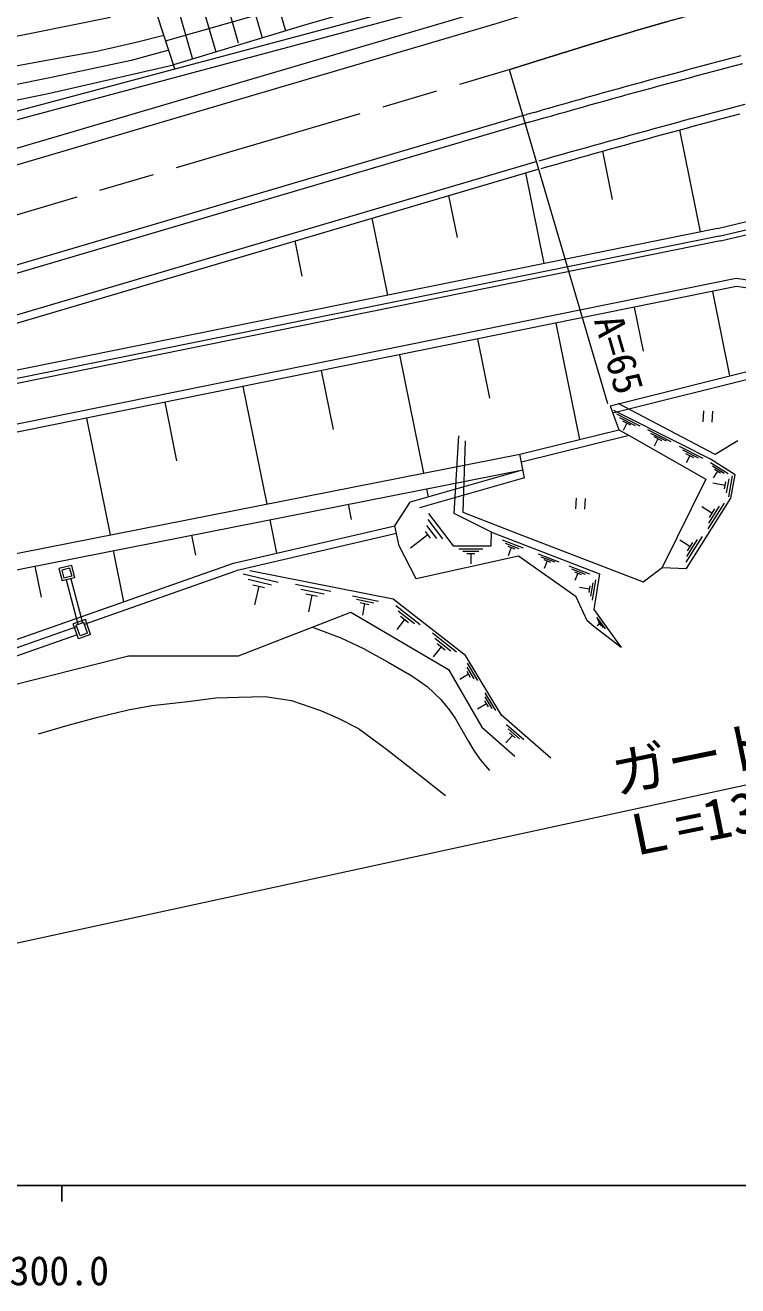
# Model space of a CAD drawing. Units: millimetres, scale not verified. Extents: x 40000 to 680000, y 20000 to 380000.
# Drawn here: x 365709 to 410342, y 198715 to 277663 of the extents above; entities that cross this region are included whole.
import ezdxf
from ezdxf.enums import TextEntityAlignment as Align

# ---------------------------------------------------------------- set-up
doc = ezdxf.new("R2010")
doc.units = ezdxf.units.MM
doc.header["$LTSCALE"] = 1000
doc.linetypes.add('CHAIN', pattern=[18.5, 12, -1.5, 3.5, -1.5])
for name, color, linetype, lineweight in [('M-BGD', 7, 'Continuous', 13), ('M-BMK', 2, 'CHAIN', 13), ('M-STR-HTXT', 7, 'Continuous', 13), ('M-TTL-BAND', 7, 'Continuous', 25)]:
    doc.layers.add(name, color=color, linetype=linetype, lineweight=lineweight)
doc.styles.add('ＭＳ ゴシック', font='')
doc.styles.get('ＭＳ ゴシック').set_extended_font_data('MS Gothic')

msp = doc.modelspace()

# ---------------------------------------------------------------- linework, layer by layer
at = {"layer": 'M-BGD'}
for p, q in [((374506, 276686), (404749, 285378)), ((379060, 282064), (380555, 276864)), ((380570, 282320), (382012, 277303)), ((374529, 281295), (376181, 275546)), ((376039, 281551), (377639, 275986)), ((377550, 281807), (379058, 276559)), ((375071, 274937), (373096, 281050)), ((359922, 270887), (391304, 279277)), ((360035, 270379), (391445, 278776)), ((387657, 278936), (383199, 277661)), ((356324, 267347), (394253, 278532)), ((371058, 278145), (366092, 277141)), ((356596, 266385), (395201, 277769)), ((366092, 277141), (362797, 276508)), ((383199, 277661), (374990, 275187)), ((370202, 276039), (372739, 276627)), ((372739, 276627), (374391, 277042)), ((363896, 274889), (368085, 275653)), ((368085, 275653), (370202, 276039)), ((374698, 276092), (372349, 275451)), ((410060, 275616), (409580, 275492)), ((410539, 275739), (410060, 275616)), ((374997, 275166), (367243, 273377)), ((372349, 275451), (367257, 274372)), ((396015, 274881), (402180, 253976)), ((407184, 274860), (406705, 274732)), ((407664, 274988), (407184, 274860)), ((408143, 275115), (407664, 274988)), ((408622, 275241), (408143, 275115)), ((408271, 274632), (408749, 274758)), ((409101, 275367), (408622, 275241)), ((408749, 274758), (409228, 274883)), ((409580, 275492), (409101, 275367)), ((409228, 274883), (409706, 275008)), ((409706, 275008), (410184, 275132)), ((410184, 275132), (410663, 275255)), ((367257, 274372), (364880, 273887)), ((404308, 274081), (403829, 273949)), ((404788, 274212), (404308, 274081)), ((405267, 274343), (404788, 274212)), ((405746, 274473), (405267, 274343)), ((405398, 273861), (405877, 273991)), ((406226, 274603), (405746, 274473)), ((405877, 273991), (406356, 274120)), ((406705, 274732), (406226, 274603)), ((406356, 274120), (406835, 274249)), ((406835, 274249), (407313, 274377)), ((407313, 274377), (407792, 274505)), ((407792, 274505), (408271, 274632)), ((367243, 273377), (364068, 272744)), ((401430, 273284), (400950, 273150)), ((401910, 273418), (401430, 273284)), ((402390, 273551), (401910, 273418)), ((402870, 273684), (402390, 273551)), ((402524, 273069), (403003, 273202)), ((403349, 273817), (402870, 273684)), ((403003, 273202), (403482, 273335)), ((403829, 273949), (403349, 273817)), ((403482, 273335), (403961, 273467)), ((403961, 273467), (404441, 273599)), ((404441, 273599), (404920, 273730)), ((404920, 273730), (405398, 273861)), ((398548, 272475), (398067, 272340)), ((399029, 272611), (398548, 272475)), ((399509, 272746), (399029, 272611)), ((399990, 272881), (399509, 272746)), ((399645, 272264), (400125, 272399)), ((400470, 273015), (399990, 272881)), ((400125, 272399), (400605, 272534)), ((400950, 273150), (400470, 273015)), ((400605, 272534), (401085, 272668)), ((401085, 272668), (401564, 272802)), ((401564, 272802), (402044, 272936)), ((402044, 272936), (402524, 273069)), ((409385, 272340), (409859, 272464)), ((409859, 272464), (410334, 272588)), ((410334, 272588), (410809, 272711)), ((358293, 260630), (396864, 272004)), ((396864, 272004), (397105, 272069)), ((397000, 271522), (397238, 271587)), ((397586, 272204), (397105, 272069)), ((397238, 271587), (397722, 271723)), ((397586, 272204), (398067, 272340)), ((397722, 271723), (398203, 271859)), ((398203, 271859), (398684, 271994)), ((398684, 271994), (399164, 272129)), ((399164, 272129), (399645, 272264)), ((406531, 271578), (407007, 271706)), ((407007, 271706), (407483, 271835)), ((407483, 271835), (407959, 271962)), ((407959, 271962), (408434, 272089)), ((408088, 271479), (408563, 271606)), ((408434, 272089), (408910, 272215)), ((408563, 271606), (409037, 271731)), ((408910, 272215), (409385, 272340)), ((409037, 271731), (409512, 271856)), ((409512, 271856), (409986, 271981)), ((409986, 271981), (410460, 272104)), ((356759, 259656), (397000, 271522)), ((403193, 270661), (403670, 270793)), ((403670, 270793), (404148, 270925)), ((404148, 270925), (404625, 271057)), ((404625, 271057), (405102, 271188)), ((405102, 271188), (405579, 271318)), ((405234, 270706), (405710, 270836)), ((405579, 271318), (406055, 271448)), ((405710, 270836), (406186, 270966)), ((406055, 271448), (406531, 271578)), ((406186, 270966), (406662, 271095)), ((406662, 271095), (407138, 271224)), ((408015, 264716), (406720, 271111)), ((407138, 271224), (407613, 271352)), ((407613, 271352), (408088, 271479)), ((400800, 269992), (401279, 270127)), ((401279, 270127), (401758, 270261)), ((401758, 270261), (402237, 270394)), ((402237, 270394), (402715, 270528)), ((402371, 269913), (402849, 270046)), ((402715, 270528), (403193, 270661)), ((402849, 270046), (403327, 270179)), ((403327, 270179), (403804, 270311)), ((403804, 270311), (404281, 270443)), ((404281, 270443), (404758, 270575)), ((404758, 270575), (405234, 270706)), ((397903, 269176), (398401, 269317)), ((398401, 269317), (398881, 269452)), ((398881, 269452), (399361, 269588)), ((399361, 269588), (399841, 269723)), ((399497, 269106), (399977, 269241)), ((399841, 269723), (400321, 269858)), ((399977, 269241), (400456, 269376)), ((400321, 269858), (400800, 269992)), ((400456, 269376), (400935, 269511)), ((400935, 269511), (401414, 269645)), ((401414, 269645), (401893, 269779)), ((402501, 266751), (401889, 269778)), ((401893, 269779), (402371, 269913)), ((357466, 257258), (397707, 269124)), ((357607, 256779), (397848, 268645)), ((398035, 268694), (398536, 268836)), ((398536, 268836), (399017, 268971)), ((399017, 268971), (399497, 269106)), ((398214, 262732), (397063, 268413)), ((409077, 264931), (421545, 267950)), ((392781, 264367), (392249, 266994)), ((409185, 264443), (417980, 266573)), ((409250, 264150), (418048, 266280)), ((388412, 260748), (387435, 265574)), ((409077, 264931), (359821, 254960)), ((409185, 264443), (360275, 254541)), ((409250, 264150), (360334, 254247)), ((383066, 261955), (382621, 264155)), ((410241, 261800), (348533, 249307)), ((412573, 261470), (410241, 261800)), ((410256, 261293), (348615, 248814)), ((409838, 255710), (408769, 260992)), ((413312, 260860), (410256, 261293)), ((404426, 257246), (403868, 260000)), ((400442, 251722), (398968, 259008)), ((394820, 254296), (394067, 258015)), ((390667, 249610), (389166, 257023)), ((385014, 252337), (384266, 256031)), ((402354, 253834), (412018, 256256)), ((380856, 247676), (379365, 255039)), ((412066, 255753), (402525, 253361)), ((375207, 250378), (374465, 254047)), ((402354, 253834), (402899, 252328)), ((406727, 251438), (402577, 253537)), ((408921, 250774), (402859, 253976)), ((408189, 253509), (408156, 252830)), ((408755, 253482), (408722, 252803)), ((371045, 245742), (369564, 253055)), ((404228, 252555), (402756, 253302)), ((403932, 252581), (402951, 253079)), ((403637, 252606), (403146, 252855)), ((403391, 252731), (403159, 252274)), ((392579, 247089), (392869, 251947)), ((396690, 250797), (402899, 252328)), ((403531, 251969), (396786, 250306)), ((402899, 252328), (403531, 251969)), ((403531, 251969), (408331, 249240)), ((406179, 251579), (404707, 252326)), ((405883, 251605), (404902, 252103)), ((405588, 251630), (405097, 251879)), ((393264, 251629), (393121, 247162)), ((405342, 251755), (405111, 251298)), ((408171, 250528), (406699, 251275)), ((408624, 250476), (406727, 251438)), ((410350, 251626), (408921, 250774)), ((348100, 241219), (396690, 250797)), ((396980, 249325), (396690, 250797)), ((407875, 250554), (406894, 251052)), ((407580, 250579), (407089, 250828)), ((407334, 250704), (407103, 250247)), ((410175, 249502), (408624, 250476)), ((348276, 240234), (396883, 249816)), ((396842, 249806), (389825, 247790)), ((409734, 249565), (408624, 250262)), ((409492, 249590), (408752, 250054)), ((409065, 249731), (408800, 249310)), ((409250, 249615), (408880, 249847)), ((409916, 248033), (410175, 249502)), ((396980, 249325), (390402, 247436)), ((408331, 249240), (405609, 243695)), ((409536, 248838), (408773, 248973)), ((409575, 249057), (409498, 248620)), ((409779, 249247), (409624, 248371)), ((409983, 249437), (409751, 248123)), ((390969, 248119), (390866, 248630)), ((400212, 248051), (400179, 247371)), ((400779, 248023), (400746, 247344)), ((407139, 243644), (409916, 248033)), ((386155, 246698), (385960, 247663)), ((388859, 246317), (389825, 247790)), ((393121, 247162), (396554, 245836)), ((408710, 247099), (408080, 247497)), ((409490, 247729), (408475, 246124)), ((409184, 247547), (408508, 246477)), ((408879, 247366), (408540, 246831)), ((381479, 244599), (381054, 246696)), ((390852, 246328), (391467, 245517)), ((390934, 246709), (391856, 245493)), ((390974, 247084), (392508, 245062)), ((394920, 245917), (392579, 247089)), ((376402, 244479), (376149, 245729)), ((378761, 243967), (388859, 246317)), ((388968, 245829), (378901, 243486)), ((389139, 245059), (388859, 246317)), ((390924, 245744), (389837, 244919)), ((390770, 245946), (391078, 245541)), ((394900, 245052), (394920, 245917)), ((394920, 245917), (401678, 243314)), ((396554, 245836), (404423, 242809)), ((408112, 245637), (407097, 244032)), ((371891, 241559), (371243, 244762)), ((390193, 242987), (389139, 245059)), ((392508, 245062), (394900, 245052)), ((392865, 244868), (394382, 244862)), ((395590, 245425), (396889, 244925)), ((395763, 245229), (396629, 244895)), ((395936, 245033), (396369, 244866)), ((396153, 244950), (395953, 244430)), ((407332, 245007), (406702, 245405)), ((407807, 245455), (407130, 244385)), ((407501, 245274), (407163, 244739)), ((355087, 235669), (378761, 243967)), ((396612, 244409), (390193, 242987)), ((393117, 244726), (394128, 244722)), ((393370, 244584), (393875, 244582)), ((393622, 244583), (393620, 243932)), ((400209, 241866), (396612, 244409)), ((397835, 244561), (399128, 244064)), ((398012, 244377), (398874, 244045)), ((398188, 244193), (398619, 244027)), ((398404, 244110), (398224, 243643)), ((366733, 241842), (366337, 243794)), ((368599, 243835), (367825, 243631)), ((367825, 243631), (368029, 242857)), ((368492, 243652), (368008, 243524)), ((368008, 243524), (368136, 243041)), ((368619, 243168), (368136, 243041)), ((368492, 243652), (368619, 243168)), ((368599, 243835), (368803, 243061)), ((369416, 240161), (378901, 243486)), ((379356, 243303), (381560, 242781)), ((388756, 241722), (379771, 243499)), ((399753, 243803), (401045, 243305)), ((399929, 243618), (400791, 243287)), ((400106, 243434), (400537, 243268)), ((400321, 243351), (400141, 242885)), ((401678, 243314), (401325, 241062)), ((404423, 242809), (405609, 243695)), ((405609, 243695), (407139, 243644)), ((368803, 243061), (368029, 242857)), ((368271, 242921), (369001, 240150)), ((368561, 242998), (369291, 240227)), ((379664, 242964), (381133, 242616)), ((379971, 242624), (380706, 242450)), ((380338, 242537), (380062, 241371)), ((382644, 242651), (384851, 242215)), ((401052, 242340), (400431, 242438)), ((401085, 242552), (401018, 242128)), ((401253, 242743), (401120, 241895)), ((401420, 242934), (401221, 241662)), ((382967, 242350), (384438, 242059)), ((383290, 242050), (384025, 241904)), ((383657, 241977), (383449, 240925)), ((386217, 241924), (387847, 241601)), ((386458, 241712), (387544, 241497)), ((393292, 238183), (388756, 241722)), ((400902, 240367), (400209, 241866)), ((379075, 238165), (386112, 240894)), ((386112, 240894), (392223, 237313)), ((386698, 241500), (387241, 241393)), ((386969, 241446), (386825, 240717)), ((388930, 241315), (390448, 240131)), ((389076, 240980), (390088, 240191)), ((401325, 241062), (403042, 238698)), ((369475, 240447), (368720, 240182)), ((369051, 239239), (368720, 240182)), ((369383, 240256), (368911, 240090)), ((369143, 239430), (368911, 240090)), ((369615, 239595), (369383, 240256)), ((369806, 239503), (369475, 240447)), ((389475, 240448), (388980, 239814)), ((389222, 240646), (389727, 240251)), ((401329, 240002), (400902, 240367)), ((401496, 240594), (402035, 239852)), ((401693, 240170), (401525, 240049)), ((401550, 240444), (401909, 239950)), ((401603, 240294), (401783, 240047)), ((355302, 235214), (368944, 239996)), ((368968, 239475), (355394, 234716)), ((369806, 239503), (369051, 239239)), ((369615, 239595), (369143, 239430)), ((383696, 239957), (385481, 239287)), ((385481, 239287), (386893, 238625)), ((391212, 239601), (392730, 238418)), ((391358, 239267), (392370, 238477)), ((403042, 238698), (401329, 240002)), ((386893, 238625), (388442, 237764)), ((391756, 238735), (391262, 238100)), ((391504, 238932), (392009, 238537)), ((363762, 236041), (372181, 238176)), ((372181, 238176), (379075, 238165)), ((388442, 237764), (389927, 236906)), ((395532, 234445), (393292, 238183)), ((393386, 237715), (394043, 236618)), ((389927, 236906), (390883, 236247)), ((392223, 237313), (394313, 233704)), ((393476, 237024), (392926, 236694)), ((393366, 237207), (393586, 236841)), ((393376, 237461), (393814, 236729)), ((390883, 236247), (391739, 235429)), ((373646, 235061), (375902, 235313)), ((375902, 235313), (377640, 235531)), ((377640, 235531), (379078, 235590)), ((379078, 235590), (380729, 235620)), ((380729, 235620), (382386, 235380)), ((382386, 235380), (384197, 234753)), ((391739, 235429), (392283, 234772)), ((394487, 235343), (394706, 234977)), ((394496, 235597), (394935, 234866)), ((394506, 235852), (395163, 234754)), ((370265, 234329), (372166, 234795)), ((372166, 234795), (373646, 235061)), ((384197, 234753), (385272, 234285)), ((392283, 234772), (392667, 234214)), ((394596, 235160), (394046, 234830)), ((366541, 233284), (368409, 233829)), ((368409, 233829), (370265, 234329)), ((385272, 234285), (386583, 233610)), ((392667, 234214), (393468, 232813)), ((394313, 233704), (396380, 231894)), ((398627, 231753), (395532, 234445)), ((395864, 233861), (396944, 232921)), ((386583, 233610), (388349, 232331)), ((396228, 233188), (395820, 232719)), ((395956, 233602), (396676, 232976)), ((396048, 233344), (396408, 233031)), ((388349, 232331), (390339, 230763)), ((393468, 232813), (393814, 232229)), ((393814, 232229), (394182, 231700)), ((394182, 231700), (394787, 230985)), ((390339, 230763), (392025, 229429))]:
    msp.add_line(p, q, dxfattribs=at)
for points in [[(394930, 278731), (404003, 281598), (406646, 282383), (414293, 284191), (423182, 286293), (428202, 287646), (437312, 288314), (444348, 288830), (448358, 288852), (455371, 288092), (463524, 287209), (468156, 286504), (475959, 283983), (484893, 281096), (489788, 278911), (497935, 274244), (503803, 270882), (506902, 268629), (512173, 264392), (514471, 262545), (516373, 260976), (518159, 259460)], [(395201, 277768), (404252, 280629), (406889, 281413), (414518, 283216), (423352, 285303), (428341, 286648), (437395, 287313), (444357, 287824), (448326, 287846), (455267, 287093), (463340, 286218), (467927, 285520), (475654, 283024), (484513, 280162), (489367, 277996), (497443, 273368), (503261, 270034), (506334, 267801), (511560, 263600), (513839, 261768), (515729, 260210), (517501, 258705)]]:
    msp.add_open_spline(points, degree=3, knots=[0, 0, 0, 0, 1, 1, 1, 2, 2, 2, 3, 3, 3, 4, 4, 4, 5, 5, 5, 6, 6, 6, 7, 7, 7, 7], dxfattribs=at)
at = {"layer": 'M-BMK'}
msp.add_line((357443, 263512), (396015, 274881), dxfattribs=at)
msp.add_open_spline([(396015, 274881), (404935, 277683), (407554, 278462), (415093, 280187), (423630, 282141), (428483, 283081), (437199, 283933), (440560, 284262), (442464, 284296), (445841, 284226), (449310, 284154), (451257, 284064), (454710, 283722), (458245, 283372), (460224, 283092), (463707, 282392), (467884, 281552), (470200, 280943), (474292, 279756), (477572, 278806), (479329, 278018), (482523, 276810), (483039, 276615), (483338, 276528), (483838, 276295), (487316, 274679), (489295, 273826), (492661, 271986), (493854, 271333), (495451, 270479), (495726, 270332)], degree=3, knots=[0, 0, 0, 0, 1, 1, 1, 2, 2, 2, 3, 3, 3, 4, 4, 4, 5, 5, 5, 6, 6, 6, 7, 7, 7, 8, 8, 8, 9, 9, 9, 10, 10, 10, 10], dxfattribs=at)
at = {"layer": 'M-STR-HTXT'}
msp.add_line((331225, 212828), (462941, 241389), dxfattribs=at)
at = {"layer": 'M-TTL-BAND'}
for p, q in [((40000, 205000), (579000, 205000)), ((368000, 205000), (368000, 204000))]:
    msp.add_line(p, q, dxfattribs=at)

# ---------------------------------------------------------------- texts
at = {"layer": 'M-BGD', "style": 'ＭＳ ゴシック'}
msp.add_text('A=65', height=1833, rotation=286.43, dxfattribs=at).set_placement((400796, 259021), align=Align.BOTTOM_LEFT)
at = {"layer": 'M-STR-HTXT', "style": 'ＭＳ ゴシック'}
for s, p in [('ガードパイプ', (402894, 228734)), ('Ｌ=136.2', (403453, 224754))]:
    msp.add_text(s, height=2566, rotation=11.468, dxfattribs=at).set_placement(p, align=Align.BOTTOM_LEFT)
at = {"layer": 'M-TTL-BAND', "style": 'ＭＳ ゴシック'}
msp.add_text('300.0', height=1833, dxfattribs=at).set_placement((367844, 198195), align=Align.BOTTOM_CENTER)

doc.saveas('drawing.dxf')
